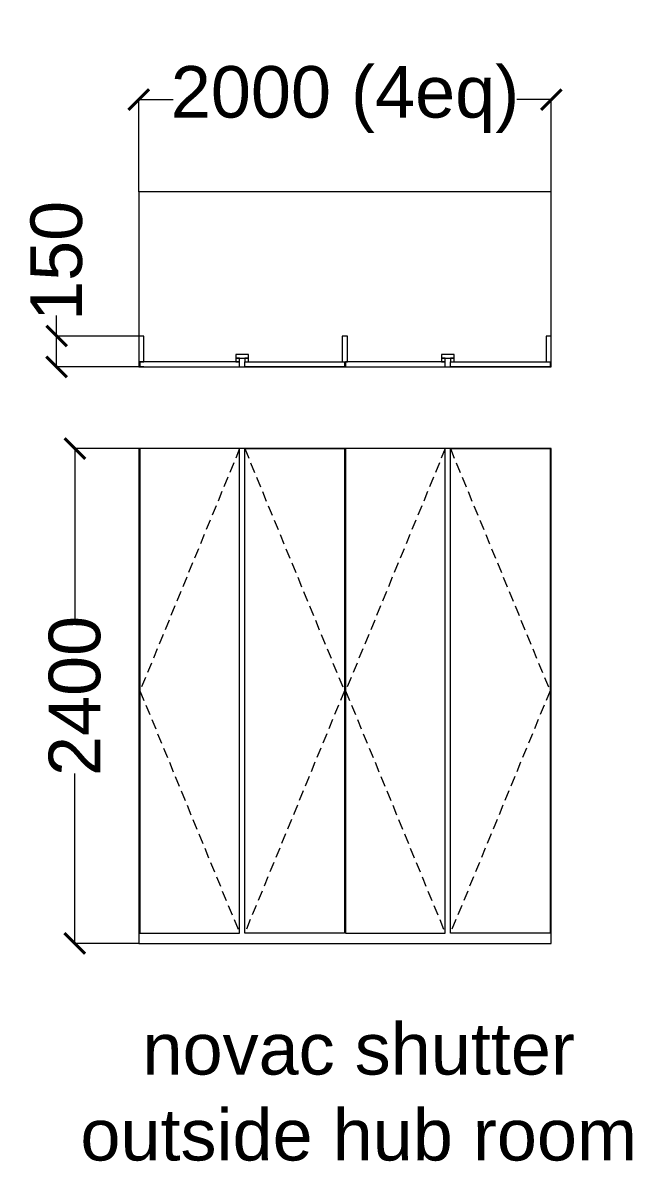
# Model space of a CAD drawing. Header units: millimetres. Extents: x 2335845 to 2509607, y 289014 to 361737.
# Drawn here: x 2380515 to 2383470, y 352304 to 357826 of the extents above; entities that cross this region are included whole.
import ezdxf

# ---------------------------------------------------------------- set-up
doc = ezdxf.new("R2010")
doc.units = ezdxf.units.MM
doc.header["$PDMODE"] = 3
doc.linetypes.add('( Hidden )', pattern=[0.375, 0.25, -0.125])
doc.layers.add('AI-FURN', color=7, linetype='Continuous', lineweight=20)
doc.layers.add('TOA-FURN-CUSTOM', color=251, linetype='Continuous', lineweight=9)
doc.styles.get("Standard").update_dxf_attribs({"font": 'arial.ttf'})
doc.dimstyles.new('DIM @ 150', dxfattribs={"dimtxt": 250, "dimasz": 100, "dimexe": 1, "dimexo": 0, "dimgap": 0.5, "dimtad": 0, "dimdec": 0, "dimzin": 0, "dimdsep": 46, "dimtxsty": 'Standard', "dimblk": 'ARCHTICK', "dimcen": -2, "dimclrd": 8, "dimclre": 8, "dimclrt": 256, "dimadec": 0, "dimazin": 0, "dimtfac": 1, "dimtdec": 0, "dimtofl": 0, "dimtmove": 0, "dimatfit": 3, "dimldrblk": 'OPEN90', "dimfxl": 1, "dimtolj": 1, "dimtzin": 0, "dimlwd": -1, "dimlwe": -1, "dimarcsym": 0})

# ---------------------------------------------------------------- blocks, each defined once
blk = doc.blocks.new('_ArchTick')
at = {"color": 0, "linetype": 'ByBlock', "const_width": 0.15}
blk.add_lwpolyline([(-0.5, -0.5), (0.5, 0.5)], dxfattribs=at)
blk = doc.blocks.new('*D986')
at = {"layer": 'AI-FURN', "color": 8, "transparency": 16777216}
for p, q in [((2381077.3, 357006.9), (2381077.3, 357454.7)), ((2381077.3, 357453.7), (2381243.6, 357453.7)), ((2383077.3, 357453.7), (2382911, 357453.7)), ((2383077.3, 357006.9), (2383077.3, 357454.7))]:
    blk.add_line(p, q, dxfattribs=at)
at = {"layer": 'Defpoints', "color": 0, "transparency": 16777216}
for p in [(2381077.3, 357453.7), (2381077.3, 357006.9, 0), (2383077.3, 357006.9, 0)]:
    blk.add_point(p, dxfattribs=at)
at = {"layer": 'AI-FURN', "color": 8, "transparency": 16777216, "xscale": 100, "yscale": 100, "zscale": 100, "rotation": 180}
blk.add_blockref('_ArchTick', (2381077.3, 357453.7), dxfattribs=at)
at = {"layer": 'AI-FURN', "color": 8, "transparency": 16777216, "xscale": 100, "yscale": 100, "zscale": 100}
blk.add_blockref('_ArchTick', (2383077.3, 357453.7), dxfattribs=at)
at = {"layer": 'AI-FURN', "transparency": 16777216, "insert": (2382077.3, 357453.7), "char_height": 250, "attachment_point": 5}
blk.add_mtext('\\A1;2000 (4eq)', dxfattribs=at)
blk = doc.blocks.new('_Open90')
at = {"color": 0, "linetype": 'ByBlock'}
for p, q in [((0, 0), (-1, 0)), ((-0.5, 0.5), (0, 0)), ((0, 0), (-0.5, -0.5))]:
    blk.add_line(p, q, dxfattribs=at)
blk = doc.blocks.new('*D987')
at = {"layer": 'AI-FURN', "color": 8, "transparency": 16777216}
for p, q in [((2380679.1, 356306.9), (2380679.1, 356406.9)), ((2381102.3, 356306.9), (2380678.1, 356306.9)), ((2380679.1, 356156.9), (2380679.1, 356306.9)), ((2381102.3, 356156.9), (2380678.1, 356156.9))]:
    blk.add_line(p, q, dxfattribs=at)
at = {"layer": 'Defpoints', "color": 0, "transparency": 16777216}
for p in [(2380679.1, 356306.9), (2381102.3, 356306.9, 0), (2381102.3, 356156.9, 0)]:
    blk.add_point(p, dxfattribs=at)
at = {"layer": 'AI-FURN', "color": 8, "transparency": 16777216, "xscale": 100, "yscale": 100, "zscale": 100}
for p, rotation in [((2380679.1, 356306.9), 90), ((2380679.1, 356156.9), 270)]:
    blk.add_blockref('_ArchTick', p, dxfattribs=dict(at, rotation=rotation))
at = {"layer": 'AI-FURN', "transparency": 16777216, "insert": (2380679.1, 356671.4), "char_height": 250, "attachment_point": 5, "rotation": 90}
blk.add_mtext('\\A1;150', dxfattribs=at)
blk = doc.blocks.new('*D988')
at = {"layer": 'AI-FURN', "color": 8, "transparency": 16777216}
for p, q in [((2381160.6, 355761), (2380766.4, 355761)), ((2380767.4, 355761), (2380767.4, 354936.5)), ((2380767.4, 353361), (2380767.4, 354185.5)), ((2381077.3, 353361), (2380766.4, 353361))]:
    blk.add_line(p, q, dxfattribs=at)
at = {"layer": 'Defpoints', "color": 0, "transparency": 16777216}
for p in [(2380767.4, 355761), (2381160.6, 355761, 0), (2381077.3, 353361, 0)]:
    blk.add_point(p, dxfattribs=at)
at = {"layer": 'AI-FURN', "color": 8, "transparency": 16777216, "xscale": 100, "yscale": 100, "zscale": 100}
for p, rotation in [((2380767.4, 355761), 90), ((2380767.4, 353361), 270)]:
    blk.add_blockref('_ArchTick', p, dxfattribs=dict(at, rotation=rotation))
at = {"layer": 'AI-FURN', "transparency": 16777216, "insert": (2380767.4, 354561), "char_height": 250, "attachment_point": 5, "rotation": 90}
blk.add_mtext('\\A1;2400', dxfattribs=at)

msp = doc.modelspace()

# ---------------------------------------------------------------- linework, layer by layer
at = {"layer": 'AI-FURN', "color": 8, "linetype": '( Hidden )', "ltscale": 200, "elevation": 0}
for points in [[(2381566.33, 355761.006), (2381083.346, 354586.006), (2381566.33, 353411.006)], [(2381591.33, 355761.006), (2382074.315, 354586.006), (2381591.33, 353411.006)], [(2382563.299, 355761.006), (2382080.315, 354586.006), (2382563.299, 353411.006)], [(2382588.299, 355761.006), (2383071.284, 354586.006), (2382588.299, 353411.006)]]:
    msp.add_lwpolyline(points, dxfattribs=at)
at = {"layer": 'TOA-FURN-CUSTOM', "color": 30, "true_color": 0xf26722, "elevation": 0}
for points in [[(2381077.346, 356156.942), (2383077.284, 356156.943), (2383077.285, 357006.938), (2381077.347, 357006.937)], [(2381077.346, 356306.944), (2381077.346, 356181.944), (2381102.346, 356181.944), (2381102.346, 356306.944)], [(2382064.365, 356306.942), (2382064.365, 356181.942), (2382089.365, 356181.942), (2382089.365, 356306.942)], [(2383052.284, 356306.942), (2383052.284, 356181.942), (2383077.284, 356181.942), (2383077.284, 356306.942)], [(2381548.33, 356199.943), (2381609.33, 356199.943), (2381609.33, 356217.943), (2381548.33, 356217.943)], [(2381548.33, 356181.942), (2381566.33, 356181.942), (2381566.33, 356199.943), (2381548.33, 356199.943)], [(2381591.33, 356181.942), (2381609.33, 356181.942), (2381609.33, 356199.943), (2381591.33, 356199.943)], [(2382545.299, 356199.943), (2382606.299, 356199.943), (2382606.299, 356217.943), (2382545.299, 356217.943)], [(2382545.299, 356181.942), (2382563.299, 356181.942), (2382563.299, 356199.943), (2382545.299, 356199.943)], [(2382588.299, 356181.942), (2382606.299, 356181.942), (2382606.299, 356199.943), (2382588.299, 356199.943)], [(2381083.346, 356156.942), (2381566.33, 356156.942), (2381566.33, 356181.942), (2381083.346, 356181.942)], [(2382074.315, 356156.942), (2381591.33, 356156.942), (2381591.33, 356181.942), (2382074.315, 356181.942)], [(2382080.315, 356156.942), (2382563.299, 356156.942), (2382563.299, 356181.942), (2382080.315, 356181.942)], [(2383071.284, 356156.942), (2382588.299, 356156.942), (2382588.299, 356181.942), (2383071.284, 356181.942)], [(2381077.345, 353361.006), (2383077.284, 353361.006), (2383077.285, 355761.006), (2381077.347, 355761.005)], [(2381083.346, 353411.006), (2381566.33, 353411.006), (2381566.33, 355761.006), (2381083.346, 355761.006)], [(2382074.315, 353411.006), (2381591.33, 353411.006), (2381591.33, 355761.006), (2382074.315, 355761.006)], [(2382080.315, 353411.006), (2382563.299, 353411.006), (2382563.299, 355761.006), (2382080.315, 355761.006)], [(2383071.284, 353411.006), (2382588.299, 353411.006), (2382588.299, 355761.006), (2383071.284, 355761.006)]]:
    msp.add_lwpolyline(points, close=True, dxfattribs=at)

# ---------------------------------------------------------------- texts
at = {"layer": 'AI-FURN', "insert": (2382143.674, 352639.382), "char_height": 250, "attachment_point": 5}
msp.add_mtext('\\A1;novac shutter \\Poutside hub room ', dxfattribs=at)

# ---------------------------------------------------------------- dimensions: what is measured, and where the dimension line sits
at = {"layer": 'AI-FURN'}
dim = msp.add_linear_dim(base=(2381077.347, 357453.684), p1=(2383077.285, 357006.938, 0), p2=(2381077.347, 357006.937, 0), text='<> (4eq)', dimstyle='DIM @ 150', override={"dimarcsym": 1}, dxfattribs=at)
dim.commit()
dim.dimension.update_dxf_attribs({"geometry": '*D986', "text_midpoint": (2382077.316, 357453.684)})
for base, p1, p2, picture, middle in [((2380679.128, 356306.944), (2381102.346, 356156.942, 0), (2381102.346, 356306.944, 0), '*D987', (2380679.128, 356671.427)), ((2380767.359, 355761.005), (2381077.345, 353361.006, 0), (2381160.648, 355761.005, 0), '*D988', (2380767.359, 354561.005))]:
    dim = msp.add_linear_dim(base=base, p1=p1, p2=p2, angle=90, dimstyle='DIM @ 150', override={"dimarcsym": 1}, dxfattribs=at)
    dim.commit()
    dim.dimension.update_dxf_attribs({"geometry": picture, "text_midpoint": middle})

doc.saveas('drawing.dxf')
